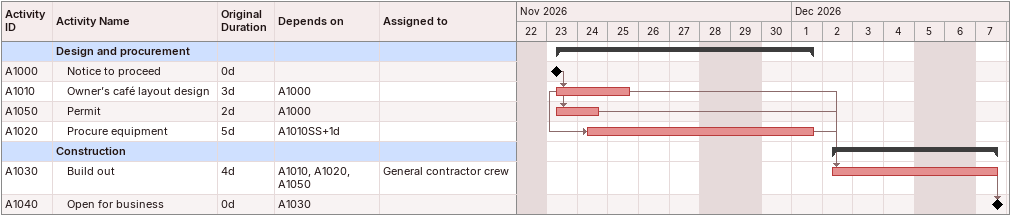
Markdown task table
| ID | Level | Task | Original duration | Start | Finish | Predecessors | Resources |
|---|---|---|---|---|---|---|---|
|  | 1 | **Design and procurement** |  | 2026-11-23 | 2026-12-01 |  |  |
| A1000 | 2 | Notice to proceed | 0d | 2026-11-23 | 2026-11-23 |  |  |
| A1010 | 2 | Owner’s café layout design | 3d | 2026-11-23 | 2026-11-25 | A1000 |  |
| A1050 | 2 | Permit | 2d | 2026-11-23 | 2026-11-24 | A1000 |  |
| A1020 | 2 | Procure equipment | 5d | 2026-11-24 | 2026-12-01 | A1010SS+1d |  |
|  | 1 | **Construction** |  | 2026-12-02 | 2026-12-07 |  |  |
| A1030 | 2 | Build out | 4d | 2026-12-02 | 2026-12-07 | A1010, A1020, A1050 | General contractor crew |
| A1040 | 2 | Open for business | 0d | 2026-12-07 | 2026-12-07 | A1030 |  |
